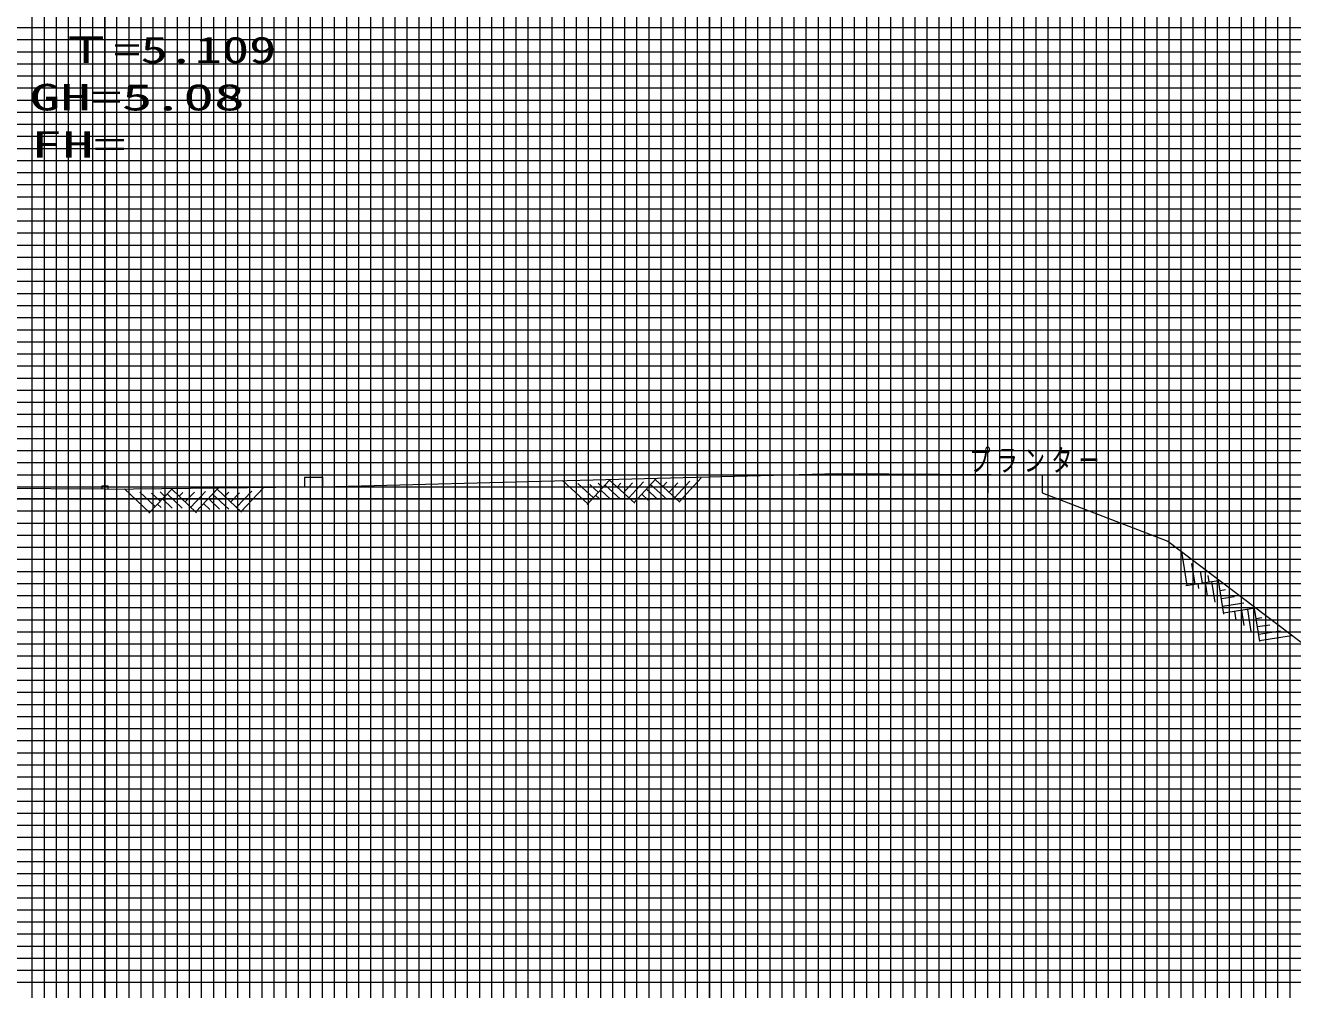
# Model space of a CAD drawing. Units: millimetres on the paper. Extents: x -400 to 400, y -1955 to 275.
# Drawn here: x 192.9 to 297.7, y -15.6 to 64.2 of the extents above; entities that cross this region are included whole.
import ezdxf
from ezdxf.enums import TextEntityAlignment as Align

# ---------------------------------------------------------------- set-up
doc = ezdxf.new("R2010")
doc.units = ezdxf.units.MM
doc.linetypes.add('LONG_DASHED_DOTTED', pattern=[15.25, 12, -1.5, 0.25, -1.5])
doc.layers.add('0-0', color=7, linetype='Continuous')
doc.layers.add('0-1_レイヤ1', color=7, linetype='Continuous', lineweight=13)
doc.styles.add('ＭＳ ゴシック', font='')
doc.styles.get('ＭＳ ゴシック').set_extended_font_data('MS Gothic')

# ---------------------------------------------------------------- blocks, each defined once
blk = doc.blocks.new('EVOBLK_2011051147_62')
at = {"layer": '0-1_レイヤ1', "color": 131}
for p, q in [((614, 22), (614, 572)), ((615, 22), (615, 572)), ((616, 22), (616, 572)), ((617, 22), (617, 572)), ((618, 22), (618, 572)), ((619, 22), (619, 572)), ((621, 22), (621, 572)), ((622, 22), (622, 572)), ((623, 22), (623, 572)), ((624, 22), (624, 572)), ((625, 22), (625, 572)), ((626, 22), (626, 572)), ((627, 22), (627, 572)), ((628, 22), (628, 572)), ((629, 22), (629, 572)), ((631, 22), (631, 572)), ((632, 22), (632, 572)), ((633, 22), (633, 572)), ((634, 22), (634, 572)), ((635, 22), (635, 572)), ((636, 22), (636, 572)), ((637, 22), (637, 572)), ((638, 22), (638, 572)), ((639, 22), (639, 572)), ((641, 22), (641, 572)), ((642, 22), (642, 572)), ((643, 22), (643, 572)), ((644, 22), (644, 572)), ((645, 22), (645, 572)), ((646, 22), (646, 572)), ((647, 22), (647, 572)), ((648, 22), (648, 572)), ((649, 22), (649, 572)), ((651, 22), (651, 572)), ((652, 22), (652, 572)), ((653, 22), (653, 572)), ((654, 22), (654, 572)), ((655, 22), (655, 572)), ((656, 22), (656, 572)), ((657, 22), (657, 572)), ((658, 22), (658, 572)), ((659, 22), (659, 572)), ((661, 22), (661, 572)), ((662, 22), (662, 572)), ((663, 22), (663, 572)), ((664, 22), (664, 572)), ((665, 22), (665, 572)), ((666, 22), (666, 572)), ((667, 22), (667, 572)), ((668, 22), (668, 572)), ((669, 22), (669, 572)), ((671, 22), (671, 572)), ((672, 22), (672, 572)), ((673, 22), (673, 572)), ((674, 22), (674, 572)), ((675, 22), (675, 572)), ((676, 22), (676, 572)), ((677, 22), (677, 572)), ((678, 22), (678, 572)), ((679, 22), (679, 572)), ((681, 22), (681, 572)), ((682, 22), (682, 572)), ((683, 22), (683, 572)), ((684, 22), (684, 572)), ((685, 22), (685, 572)), ((686, 22), (686, 572)), ((687, 22), (687, 572)), ((688, 22), (688, 572)), ((689, 22), (689, 572)), ((691, 22), (691, 572)), ((692, 22), (692, 572)), ((693, 22), (693, 572)), ((694, 22), (694, 572)), ((695, 22), (695, 572)), ((696, 22), (696, 572)), ((697, 22), (697, 572)), ((698, 22), (698, 572)), ((699, 22), (699, 572)), ((701, 22), (701, 572)), ((702, 22), (702, 572)), ((703, 22), (703, 572)), ((704, 22), (704, 572)), ((705, 22), (705, 572)), ((706, 22), (706, 572)), ((707, 22), (707, 572)), ((708, 22), (708, 572)), ((709, 22), (709, 572)), ((711, 22), (711, 572)), ((712, 22), (712, 572)), ((713, 22), (713, 572)), ((714, 22), (714, 572)), ((715, 22), (715, 572)), ((716, 22), (716, 572)), ((717, 22), (717, 572)), ((718, 22), (718, 572)), ((20, 361), (820, 361)), ((20, 360), (820, 360)), ((20, 359), (820, 359)), ((20, 358), (820, 358)), ((20, 357), (820, 357)), ((20, 356), (820, 356)), ((20, 355), (820, 355)), ((20, 354), (820, 354)), ((20, 353), (820, 353)), ((20, 351), (820, 351)), ((20, 350), (820, 350)), ((20, 349), (820, 349)), ((20, 348), (820, 348)), ((20, 347), (820, 347)), ((20, 346), (820, 346)), ((20, 345), (820, 345)), ((20, 344), (820, 344)), ((20, 343), (820, 343)), ((20, 341), (820, 341)), ((20, 340), (820, 340)), ((20, 339), (820, 339)), ((20, 338), (820, 338)), ((20, 337), (820, 337)), ((20, 336), (820, 336)), ((20, 335), (820, 335)), ((20, 334), (820, 334)), ((20, 333), (820, 333)), ((20, 331), (820, 331)), ((20, 330), (820, 330)), ((20, 329), (820, 329)), ((20, 328), (820, 328)), ((20, 327), (820, 327)), ((20, 326), (820, 326)), ((20, 325), (820, 325)), ((20, 324), (820, 324)), ((20, 323), (820, 323)), ((20, 321), (820, 321)), ((20, 320), (820, 320)), ((20, 319), (820, 319)), ((20, 318), (820, 318)), ((20, 317), (820, 317)), ((20, 316), (820, 316)), ((20, 315), (820, 315)), ((20, 314), (820, 314)), ((20, 313), (820, 313)), ((20, 311), (820, 311)), ((20, 310), (820, 310)), ((20, 309), (820, 309)), ((20, 308), (820, 308)), ((20, 307), (820, 307)), ((20, 306), (820, 306)), ((20, 305), (820, 305)), ((20, 304), (820, 304)), ((20, 303), (820, 303)), ((20, 301), (820, 301)), ((20, 300), (820, 300)), ((20, 299), (820, 299)), ((20, 298), (820, 298)), ((20, 297), (820, 297)), ((20, 296), (820, 296)), ((20, 295), (820, 295)), ((20, 294), (820, 294)), ((20, 293), (820, 293)), ((20, 291), (820, 291)), ((20, 290), (820, 290)), ((20, 289), (820, 289)), ((20, 288), (820, 288)), ((20, 287), (820, 287)), ((20, 286), (820, 286)), ((20, 285), (820, 285)), ((20, 284), (820, 284)), ((20, 283), (820, 283))]:
    blk.add_line(p, q, dxfattribs=at)
at = {"layer": '0-1_レイヤ1', "color": 4, "lineweight": 25}
for p, q in [((620, 22), (620, 572)), ((670, 22), (670, 572)), ((20, 322), (820, 322))]:
    blk.add_line(p, q, dxfattribs=at)
at = {"layer": '0-1_レイヤ1', "color": 131, "lineweight": 18}
for p, q in [((630, 22), (630, 572)), ((640, 22), (640, 572)), ((650, 22), (650, 572)), ((660, 22), (660, 572)), ((680, 22), (680, 572)), ((690, 22), (690, 572)), ((700, 22), (700, 572)), ((710, 22), (710, 572)), ((20, 352), (820, 352)), ((20, 342), (820, 342)), ((20, 332), (820, 332)), ((20, 312), (820, 312)), ((20, 302), (820, 302)), ((20, 292), (820, 292)), ((20, 282), (820, 282))]:
    blk.add_line(p, q, dxfattribs=at)
blk = doc.blocks.new('EVOBLK_2011051147_55')
at = {"layer": '0-1_レイヤ1'}
for p, q in [((44354902.7, 34337564.5), (44354946, 34337284.5)), ((44354985.8, 34337466.7), (44355012.4, 34337294.7)), ((44355057.9, 34337400.4), (44355072.8, 34337304.1)), ((44355119, 34337365.8), (44355127.2, 34337312.5)), ((44354937.6, 34337283.1), (44355208.9, 34337325.1)), ((44355046.5, 34337257.8), (44355040.2, 34337299)), ((44355116.9, 34337197.9), (44355099.8, 34337308.2)), ((44355180.5, 34337146.5), (44355154.1, 34337316.6)), ((44355252.3, 34337044.8), (44355208.9, 34337325.1)), ((44355266.4, 34337246.8), (44355222.1, 34337239.9)), ((44355342, 34337189.5), (44355232.5, 34337172.5)), ((44355418.7, 34337137.9), (44355242.1, 34337110.6)), ((44355515, 34337094.8), (44355250.8, 34337053.9)), ((44355355.3, 34336997.5), (44355344.4, 34337068.4)), ((44355420, 34336951.8), (44355400.6, 34337077.1)), ((44355479.3, 34336903.5), (44355451.2, 34337084.9)), ((44355549, 34336820.9), (44355506.9, 34337093.5)), ((44355567.9, 34337015.8), (44355520, 34337008.4)), ((44355634.3, 34336956.3), (44355530.6, 34336940.3)), ((44355721.9, 34336905), (44355540.4, 34336876.9)), ((44355811.8, 34336866.6), (44355548.3, 34336825.8))]:
    blk.add_line(p, q, dxfattribs=at)
blk = doc.blocks.new('EVOBLK_2011051147_56')
at = {"layer": '0-1_レイヤ1'}
for p, q in [((44350931.2, 34338173.5), (44350750.7, 34337977.1)), ((44349785.3, 34338151.2), (44349993.9, 34337959.5)), ((44349911.3, 34338126.6), (44350039.4, 34338008.9)), ((44349988.2, 34337953.2), (44350173.9, 34338155.3)), ((44350008.9, 34338119.9), (44350080.7, 34338053.9)), ((44350078.3, 34338130.9), (44350118, 34338094.5)), ((44350181.4, 34337998.5), (44350099.3, 34338074.1)), ((44350263.2, 34337998), (44350136.4, 34338114.5)), ((44350382.8, 34337963.4), (44350173.9, 34338155.3)), ((44350267.7, 34338130), (44350237.4, 34338097)), ((44350362.6, 34338132.4), (44350287.6, 34338050.8)), ((44350454.7, 34338140.1), (44350333.7, 34338008.5)), ((44350556.9, 34338166.5), (44350376, 34337969.6)), ((44350571.8, 34337995.4), (44350478.5, 34338081.2)), ((44350648.3, 34337994.8), (44350513.2, 34338118.9)), ((44350754.4, 34337973.8), (44350551.3, 34338160.4)), ((44350647.5, 34338137.8), (44350614.7, 34338102.1)), ((44350736.5, 34338132.8), (44350665.4, 34338055.5)), ((44350836.9, 34338147.3), (44350712.6, 34338012.1)), ((44350089.1, 34338001.4), (44350058.4, 34338029.6)), ((44350492.8, 34337990.7), (44350440, 34338039.3))]:
    blk.add_line(p, q, dxfattribs=at)
blk = doc.blocks.new('EVOBLK_2011051147_57')
at = {"layer": '0-1_レイヤ1'}
for p, q in [((44346163.8, 34338082), (44346369.9, 34337887.4)), ((44346364, 34337881.2), (44346552.5, 34338080.7)), ((44346758.7, 34337885.9), (44346552.5, 34338080.7)), ((44346935.6, 34338086.6), (44346752, 34337892.3)), ((44347130.4, 34337891.2), (44346929.9, 34338080.6)), ((44347309.9, 34338088.5), (44347126.8, 34337894.6)), ((44346289.5, 34338055.6), (44346416, 34337936.2)), ((44346387.1, 34338047.5), (44346457.9, 34337980.6)), ((44346456.6, 34338057.7), (44346495.8, 34338020.6)), ((44346557.9, 34337923.8), (44346476.7, 34338000.5)), ((44346639.6, 34337922.2), (44346514.5, 34338040.4)), ((44346646, 34338054.1), (44346615.2, 34338021.5)), ((44346740.9, 34338055.2), (44346664.8, 34337974.7)), ((44346833.1, 34338061.6), (44346710.3, 34337931.7)), ((44346869.1, 34337911.8), (44346817, 34337961.1)), ((44346948.2, 34337915.4), (44346856.1, 34338002.4)), ((44347024.7, 34337913.7), (44346891.3, 34338039.7)), ((44347025.8, 34338056.7), (44346992.5, 34338021.5)), ((44347114.7, 34338050.4), (44347042.6, 34337974.2)), ((44347215.3, 34338063.6), (44347089.2, 34337930.1)), ((44346465.6, 34337928), (44346435.3, 34337956.6))]:
    blk.add_line(p, q, dxfattribs=at)
blk = doc.blocks.new('測量図')
at = {"layer": '0-1_レイヤ1', "linetype": 'LONG_DASHED_DOTTED'}
blk.add_line((44345999.9, 34339975.3), (44345999.9, 34333978.4), dxfattribs=at)
at = {"layer": '0-1_レイヤ1'}
for p, q in [((44347649.9, 34338180), (44347649.9, 34338100)), ((44353299.9, 34338200), (44353299.9, 34338050)), ((44353749.9, 34338200), (44353749.9, 34338050)), ((44345974.9, 34338109), (44345974.9, 34338080)), ((44345974.9, 34338109), (44346024.9, 34338109)), ((44345999.9, 34338080), (44347649.9, 34338100)), ((44346024.9, 34338109), (44346024.9, 34338080))]:
    blk.add_line(p, q, dxfattribs=at)
for points in [[(44347649.9, 34338180), (44347799.9, 34338180), (44347799.9, 34338100)], [(44347799.9, 34338100), (44352059.9, 34338210), (44353749.9, 34338200)], [(44345999.9, 34338080), (44344659.9, 34338090), (44344509.9, 34338090), (44344509.9, 34338030)], [(44353749.9, 34338050), (44354789.9, 34337650), (44356769.9, 34336150)]]:
    blk.add_lwpolyline(points, dxfattribs=at)
at = {"layer": '0-0'}
for name in ['EVOBLK_2011051147_56', 'EVOBLK_2011051147_57', 'EVOBLK_2011051147_55']:
    blk.add_blockref(name, (0, 0), dxfattribs=at)
at = {"layer": '0-1_レイヤ1', "style": 'ＭＳ ゴシック'}
for s, width, p in [('Ｔ=5.109', 1.5, (44345621, 34341539.4)), ('GH=5.08', 1.7, (44345376.9, 34341147.8)), ('FH=', 1.75, (44345385.4, 34340756.1))]:
    blk.add_text(s, height=219.9, dxfattribs=dict(at, width=width)).set_placement(p, align=Align.BOTTOM_LEFT)
at = {"layer": '0-1_レイヤ1', "insert": (44353147.6, 34338216.4), "char_height": 183.3, "attachment_point": 7, "style": 'ＭＳ ゴシック'}
blk.add_mtext('\\T1.29;\\W0.7;プランター', dxfattribs=at)

msp = doc.modelspace()

# ---------------------------------------------------------------- block references
at = {"layer": '0-0'}
msp.add_blockref('EVOBLK_2011051147_62', (-420.5, -297), dxfattribs=at)
at = {"layer": '0-0', "xscale": 0.01, "yscale": 0.01}
msp.add_blockref('測量図', (-443260.5, -343355), dxfattribs=at)

doc.saveas('drawing.dxf')
